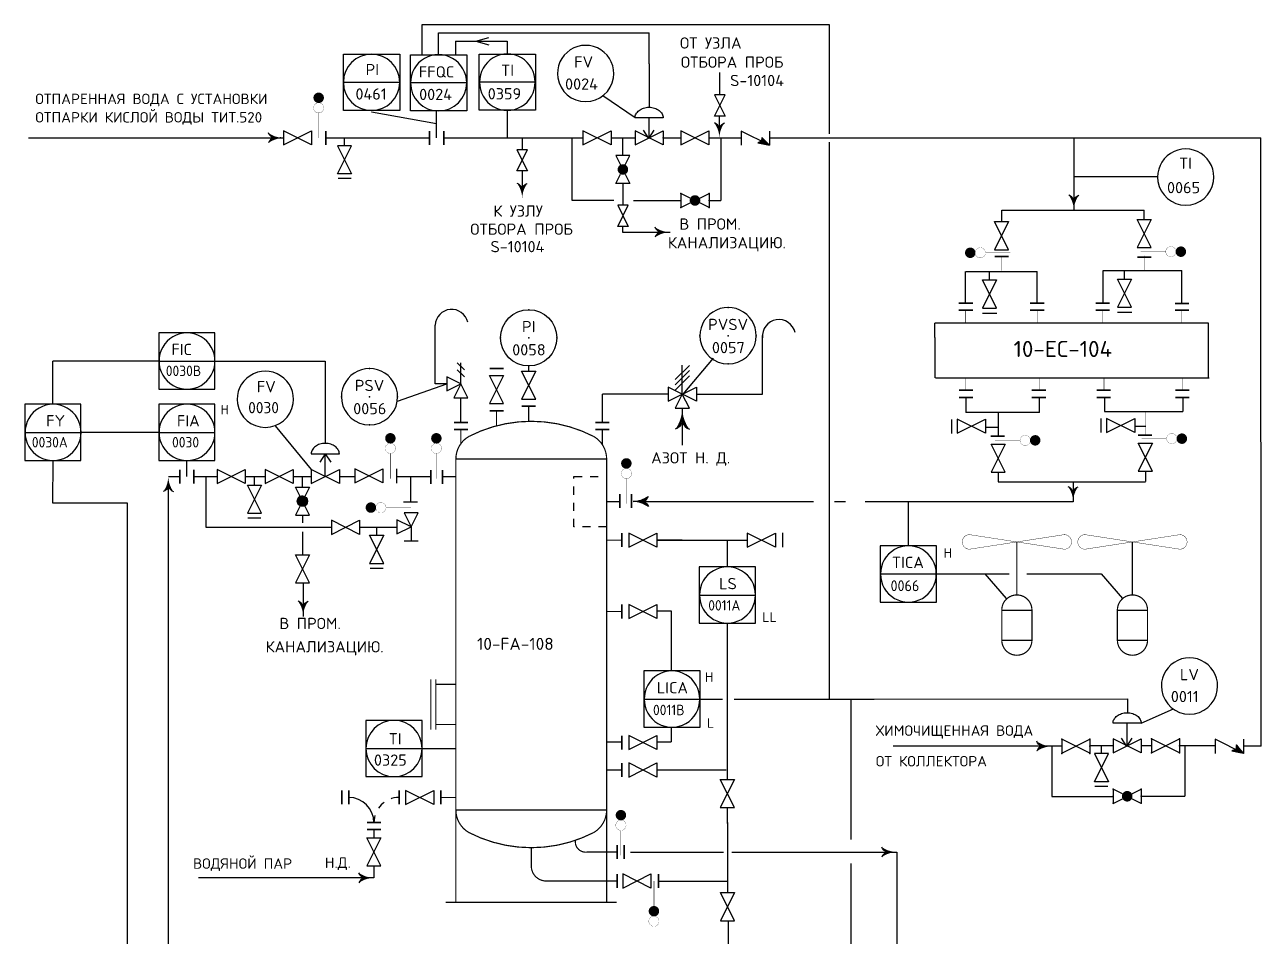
# Model space of a CAD drawing. Extents: x 270 to 589, y 86 to 206.
# Drawn here: x 429.26 to 444.64, y 102.06 to 113.39 of the extents above; entities that cross this region are included whole.
import ezdxf
from ezdxf.enums import TextEntityAlignment as Align

# ---------------------------------------------------------------- set-up
doc = ezdxf.new("R2010")
doc.units = 0
doc.header["$MEASUREMENT"] = 0
for name, pattern in [('DASH', [0.15625, 0.09375, -0.0625]), ('DASHED', [0.1875, 0.125, -0.0625]), ('HIDDEN', [0.125, 0.0625, -0.0625]), ('SDASH', [0.09375, 0.046875, -0.046875])]:
    doc.linetypes.add(name, pattern=pattern)
doc.layers.get('0').update_dxf_attribs({"linetype": 'CONTINUOUS'})
doc.layers.get('DEFPOINTS').update_dxf_attribs({"linetype": 'CONTINUOUS'})
for name, color, linetype in [('IN-ATTRIBS', 7, 'CONTINUOUS'), ('IN-ELECTRICAL', 7, 'HIDDEN'), ('IN-EQUIPMENT', 7, 'CONTINUOUS'), ('IN-INST-TAP', 7, 'CONTINUOUS'), ('IN-INSTRUMENT', 7, 'SDASH'), ('IN-MIN-PROC', 7, 'CONTINUOUS'), ('IN-PNEUMATIC', 7, 'CONTINUOUS')]:
    doc.layers.add(name, color=color, linetype=linetype)
doc.styles.add('ATTRIBS', font='SIMPLEX', dxfattribs={"width": 0.8, "height": 0.125})
doc.styles.add('NARROW', font='simplex', dxfattribs={"width": 0.75, "height": 0.1})
doc.styles.add('S1', font='SIMPLEX.shx')
doc.styles.add('SIMPLEX', font='SIMPLEX')
doc.styles.get("Standard").update_dxf_attribs({"font": 'GOST_B.TTF'})

# ---------------------------------------------------------------- blocks, each defined once
blk = doc.blocks.new('VALVTEXT')
at = {"layer": 'IN-ATTRIBS'}
for p in [(0, 0.0625), (0, 0), (0.25, 0.0625), (0.25, 0), (0, -0.0625), (0.25, -0.0625)]:
    blk.add_point(p, dxfattribs=at)
at = {"layer": 'IN-ATTRIBS', "style": 'S1', "flags": 1}
for tag, p in [('IDNUM', (0.125, 0.5625)), ('DWGNO', (0.125, 0.4375)), ('FILENO', (0.125, 0.3125))]:
    blk.add_attdef(tag, text='', height=0.1, dxfattribs=at).set_placement(p, align=Align.CENTER)
at = {"layer": 'IN-ATTRIBS', "style": 'S1'}
for tag, p in [('MODE', (0.125, 0.078125)), ('SIZE', (0.125, -0.1875))]:
    blk.add_attdef(tag, text='', height=0.1, dxfattribs=at).set_placement(p, align=Align.CENTER)
blk = doc.blocks.new('BUBTEXT')
at = {"layer": 'IN-ATTRIBS'}
for p in [(0, 0.25), (-0.25, 0), (0, 0), (0.25, 0), (0, -0.25)]:
    blk.add_point(p, dxfattribs=at)
at = {"layer": 'IN-ATTRIBS', "flags": 1}
for tag, style, width, p in [('IDNUM', 'ATTRIBS', 0.8, (0.009, 0.584)), ('DWGNO', 'ATTRIBS', 0.8, (0.003, 0.447)), ('FILENO', 'ATTRIBS', 0.8, (-0.003, 0.311)), ('LOC', 'ATTRIBS', 0.8, (-0.08, -0.422)), ('SIG', 'ATTRIBS', 0.8, (-0.087, -0.563)), ('INSTALL', 'ATTRIBS', 0.8, (-0.087, -0.699)), ('SERV', 'ATTRIBS', 0.8, (-0.083, -0.838)), ('DATE', 'ATTRIBS', 0.8, (-0.088, -0.969)), ('DES', 'NARROW', 0.75, (-0.087, -1.102)), ('CSYS', 'NARROW', 0.75, (-0.087, -1.243))]:
    blk.add_attdef(tag, text='', height=0.1, dxfattribs=dict(at, style=style, width=width)).set_placement(p, align=Align.CENTER)
at = {"layer": 'IN-ATTRIBS', "style": 'ATTRIBS', "flags": 1}
blk.add_attdef('SYSCDI', text='', height=0.1, dxfattribs=at).set_placement((-0.312, 0.312), align=Align.RIGHT)
at = {"layer": 'IN-ATTRIBS', "style": 'S1'}
for tag, p in [('XT', (0.324, 0.257)), ('A1', (0.323, 0.115)), ('A2', (0.323, -0.035)), ('A3', (0.323, -0.185)), ('RES', (0.323, -0.342))]:
    blk.add_attdef(tag, p, '', height=0.1, dxfattribs=at)
at = {"layer": 'IN-ATTRIBS', "style": 'ATTRIBS'}
blk.add_attdef('SYSCDV', text='', height=0.1, dxfattribs=at).set_placement((-0.312, 0.141), align=Align.RIGHT)
at = {"layer": 'IN-ATTRIBS', "style": 'S1'}
for tag, p in [('INSTTYPE', (0, 0.05)), ('TAGNUM', (0.002, -0.156)), ('MD', (0.402, -0.565)), ('SZ', (0.402, -0.696))]:
    blk.add_attdef(tag, text='', height=0.1, dxfattribs=at).set_placement(p, align=Align.CENTER)

msp = doc.modelspace()

# ---------------------------------------------------------------- hatches: boundary and pattern name
at = {"linetype": 'CONTINUOUS'}
h = msp.add_hatch(dxfattribs=at)
h.set_pattern_fill('ANSI31', color=2, scale=0.0014, style=0)
h.set_pattern_definition([(45, (-3.30379927, 86.15191996), (-0.00012374368671, 0.00012374368671), [])])
edge = h.paths.add_edge_path()
edge.add_arc((432.713, 107.47), 0.064, 0, 360)
at = {"linetype": 'DASH'}
h = msp.add_hatch(dxfattribs=at)
h.set_pattern_fill('ANSI31', color=2, scale=0.0014, style=0)
h.set_pattern_definition([(135, (906.93063889, 82.88383703), (0.00012374368671, 0.00012374368671), [])])
edge = h.paths.add_edge_path()
edge.add_line((444.273, 104.366), (444.419, 104.334))
edge.add_line((444.416, 104.334), (444.33, 104.438))
edge.add_line((444.33, 104.438), (444.324, 104.381))
edge.add_line((444.324, 104.381), (444.273, 104.366))
at = {"layer": 'IN-MIN-PROC', "linetype": 'CONTINUOUS'}
h = msp.add_hatch(dxfattribs=at)
h.set_pattern_fill('ANSI31', color=2, scale=0.00014, style=0)
h.set_pattern_definition([(135, (925.46412579, -118.622601817), (1.237436867076e-05, 1.237436867076e-05), [])])
h.paths.add_polyline_path([(438.376, 111.926), (438.521, 111.895), (438.427, 111.989), (438.423, 111.944)])

# ---------------------------------------------------------------- linework, layer by layer
at = {"color": 7, "linetype": 'CONTINUOUS'}
for p, q in [((434.197, 113.393), (434.197, 113.021)), ((434.87, 113.188), (435.031, 113.235)), ((434.615, 113.188), (434.615, 113.021)), ((434.87, 113.188), (435.031, 113.142)), ((435.261, 113.188), (435.261, 113.029)), ((435.261, 112.329), (435.261, 111.985)), ((437.021, 111.978), (436.953, 112.083)), ((437.021, 111.978), (437.089, 112.083)), ((443.349, 111.5), (442.308, 111.5)), ((431.625, 109.211), (432.997, 109.211)), ((432.996, 108.057), (432.928, 107.953)), ((432.996, 108.057), (433.064, 107.953)), ((442.967, 104.419), (442.899, 104.524)), ((442.967, 104.419), (443.034, 104.524)), ((434.202, 104.394), (434.621, 104.394))]:
    msp.add_line(p, q, dxfattribs=at)
at = {"color": 5, "linetype": 'CONTINUOUS'}
for p, q in [((437.904, 112.521), (437.904, 112.8)), ((437.899, 112.11), (437.899, 112.258)), ((429.306, 111.985), (432.477, 111.985)), ((433.002, 111.985), (434.213, 111.985)), ((433.002, 111.985), (433.707, 111.985)), ((433.885, 111.985), (434.289, 111.985)), ((434.471, 111.985), (436.202, 111.985)), ((434.563, 111.985), (436.202, 111.985)), ((435.446, 111.985), (435.446, 111.839)), ((436.069, 111.208), (436.069, 111.984)), ((436.552, 111.985), (436.849, 111.985)), ((436.552, 111.985), (436.849, 111.985)), ((436.699, 111.768), (436.699, 111.98)), ((437.199, 111.985), (437.419, 111.985)), ((437.199, 111.985), (437.419, 111.985)), ((437.769, 111.985), (438.171, 111.985)), ((437.915, 111.985), (437.915, 111.208)), ((438.517, 111.985), (444.633, 111.985)), ((444.639, 104.421), (444.633, 111.985)), ((435.446, 111.577), (435.446, 111.355)), ((436.698, 111.418), (436.698, 111.148)), ((436.587, 111.208), (436.069, 111.208)), ((436.83, 111.208), (437.42, 111.208)), ((437.77, 111.208), (437.915, 111.208)), ((436.695, 110.813), (437.286, 110.813)), ((437.612, 108.8), (438.434, 108.8)), ((431.045, 107.775), (431.187, 107.775)), ((431.046, 101.086), (431.046, 107.66)), ((431.362, 107.775), (431.652, 107.775)), ((431.515, 107.141), (431.515, 107.775)), ((432.002, 107.775), (432.249, 107.775)), ((432.599, 107.775), (432.822, 107.775)), ((432.714, 107.645), (432.714, 107.775)), ((433.172, 107.775), (433.364, 107.775)), ((433.883, 107.775), (434.308, 107.775)), ((434.06, 107.462), (434.06, 107.768)), ((433.073, 107.141), (431.515, 107.141)), ((432.714, 107.088), (432.714, 106.803)), ((433.888, 107.141), (433.423, 107.141)), ((437.297, 106.104), (437.297, 105.356)), ((437.297, 104.659), (437.297, 104.476)), ((442.157, 104.421), (440.06, 104.421)), ((442.032, 104.421), (442.032, 103.796)), ((442.795, 104.426), (442.507, 104.426)), ((443.273, 104.426), (443.145, 104.426)), ((444.067, 104.426), (443.623, 104.426)), ((443.686, 104.426), (443.686, 103.801)), ((444.638, 104.421), (444.417, 104.421)), ((437.121, 104.127), (437.981, 104.127)), ((442.032, 103.796), (442.796, 103.796)), ((443.686, 103.796), (443.146, 103.796)), ((437.996, 103.659), (437.996, 103.463)), ((437.998, 103.475), (437.998, 102.744)), ((433.602, 102.785), (431.418, 102.785)), ((437.139, 102.744), (437.613, 102.744)), ((437.58, 102.744), (437.998, 102.744)), ((437.998, 102.744), (437.998, 102.602))]:
    msp.add_line(p, q, dxfattribs=at)
at = {"linetype": 'CONTINUOUS'}
for p, q in [((433.922, 112.677), (433.222, 112.677)), ((434.756, 112.671), (434.056, 112.671)), ((435.611, 112.679), (434.911, 112.679)), ((430.925, 109.211), (431.625, 109.211)), ((429.258, 108.324), (429.958, 108.324)), ((430.925, 108.324), (431.625, 108.324)), ((439.9, 106.564), (440.6, 106.564)), ((437.646, 106.302), (438.346, 106.302)), ((436.959, 105.008), (437.659, 105.008)), ((433.502, 104.394), (434.202, 104.394))]:
    msp.add_line(p, q, dxfattribs=at)
at = {"color": 2}
for p, q in [((437.199, 112.235), (436.849, 112.235)), ((437.024, 111.985), (437.024, 112.235)), ((433.235, 111.889), (433.235, 111.985)), ((436.849, 111.898), (437.199, 112.073)), ((436.849, 112.073), (436.849, 111.898)), ((437.199, 111.898), (436.849, 112.073)), ((437.199, 112.073), (437.199, 111.898)), ((438.521, 111.895), (438.171, 112.07)), ((438.171, 112.07), (438.171, 111.895)), ((438.521, 112.07), (438.521, 111.895)), ((441.259, 110.22), (441.259, 110.326)), ((442.938, 110.231), (442.938, 110.337)), ((434.639, 109.19), (434.727, 109.103)), ((434.639, 109.103), (434.727, 109.015)), ((434.683, 108.928), (434.683, 109.19)), ((437.35, 108.982), (437.525, 109.157)), ((437.35, 108.917), (437.525, 109.092)), ((437.437, 108.8), (437.437, 109.159)), ((434.683, 108.928), (434.508, 109.015)), ((434.508, 109.015), (434.508, 108.84)), ((434.508, 108.84), (434.683, 108.928)), ((434.683, 108.928), (434.596, 108.753)), ((434.771, 108.753), (434.683, 108.928)), ((437.35, 108.851), (437.525, 109.026)), ((434.596, 108.753), (434.771, 108.753)), ((432.822, 108.056), (433.172, 108.056)), ((432.997, 107.775), (432.997, 108.056)), ((433.883, 107.87), (433.883, 107.695)), ((432.115, 107.67), (432.115, 107.775)), ((433.968, 107.462), (434.143, 107.462)), ((433.636, 107.045), (433.636, 107.141)), ((434.063, 107.15), (434.063, 106.975)), ((433.976, 106.975), (434.151, 106.975)), ((443.145, 104.707), (442.795, 104.707)), ((442.97, 104.426), (442.97, 104.707)), ((444.067, 104.508), (444.067, 104.333)), ((444.417, 104.333), (444.067, 104.508)), ((444.417, 104.508), (444.417, 104.333)), ((442.65, 104.33), (442.65, 104.426))]:
    msp.add_line(p, q, dxfattribs=at)
at = {"color": 5}
for p, q in [((442.308, 111.985), (442.308, 111.086)), ((441.41, 111.086), (442.515, 111.086)), ((441.41, 110.946), (441.41, 111.086)), ((442.515, 111.086), (443.182, 111.086)), ((443.182, 110.973), (443.182, 111.086)), ((440.959, 109.931), (440.959, 110.326)), ((440.965, 110.326), (441.851, 110.326)), ((441.851, 109.931), (441.851, 110.326)), ((442.671, 110.337), (443.652, 110.337)), ((442.671, 109.931), (442.671, 110.337)), ((443.652, 109.929), (443.652, 110.337)), ((440.962, 108.76), (440.962, 108.573)), ((441.877, 108.76), (441.877, 108.573)), ((442.687, 108.76), (442.687, 108.585)), ((443.661, 108.76), (443.661, 108.585)), ((442.687, 108.585), (443.661, 108.585)), ((441.881, 108.573), (440.962, 108.573)), ((441.372, 108.277), (441.372, 108.574)), ((441.368, 107.83), (441.368, 107.71)), ((443.199, 107.842), (443.199, 107.714)), ((441.368, 107.71), (442.507, 107.71)), ((442.299, 107.71), (442.299, 107.46)), ((442.507, 107.71), (442.818, 107.71)), ((442.818, 107.71), (443.198, 107.71)), ((439.071, 107.46), (436.971, 107.46)), ((439.468, 107.46), (439.338, 107.46)), ((442.299, 107.46), (439.713, 107.46))]:
    msp.add_line(p, q, dxfattribs=at)
at = {"color": 2, "linetype": 'CONTINUOUS'}
for p, q in [((433.317, 111.48), (433.155, 111.48)), ((442.849, 109.818), (443.03, 109.818)), ((441.17, 109.807), (441.351, 109.807)), ((440.786, 108.486), (440.786, 108.311)), ((442.643, 108.496), (442.643, 108.321)), ((441.21, 108.39), (441.372, 108.39)), ((443.067, 108.4), (443.203, 108.4)), ((432.034, 107.262), (432.195, 107.262)), ((432.714, 107.295), (432.714, 107.199)), ((433.554, 106.636), (433.715, 106.636)), ((442.732, 103.921), (442.57, 103.921))]:
    msp.add_line(p, q, dxfattribs=at)
at = {"color": 6, "linetype": 'CONTINUOUS'}
for p, q in [((443.984, 109.682), (440.578, 109.682)), ((440.578, 109.503), (440.578, 109.682)), ((443.984, 109.503), (443.984, 109.682))]:
    msp.add_line(p, q, dxfattribs=at)
at = {"color": 6}
for p, q in [((434.621, 107.994), (436.496, 107.994)), ((436.496, 103.629), (434.621, 103.629))]:
    msp.add_line(p, q, dxfattribs=at)
at = {"color": 2, "linetype": 'DASH'}
for p, q in [((444.33, 104.438), (444.324, 104.381)), ((444.416, 104.334), (444.33, 104.438)), ((444.324, 104.381), (444.273, 104.366)), ((444.273, 104.366), (444.419, 104.334))]:
    msp.add_line(p, q, dxfattribs=at)
for points in [[(433.222, 112.623), (433.222, 113.027), (433.922, 113.027), (433.922, 112.623)], [(434.056, 112.671), (434.056, 113.021), (434.756, 113.021), (434.756, 112.671)], [(434.911, 112.625), (434.911, 113.029), (435.611, 113.029), (435.611, 112.625)], [(433.922, 112.677), (433.922, 112.327), (433.222, 112.327), (433.222, 112.623)], [(434.056, 112.639), (434.056, 112.693)], [(434.756, 112.617), (434.756, 112.321), (434.056, 112.321), (434.056, 112.671)], [(434.756, 112.671), (434.756, 112.617)], [(435.611, 112.625), (435.611, 112.329), (434.911, 112.329), (434.911, 112.625)], [(431.625, 109.157), (431.625, 109.561), (430.925, 109.561), (430.925, 109.157)], [(430.925, 109.157), (430.925, 108.861), (431.625, 108.861), (431.625, 109.157)], [(429.958, 108.27), (429.958, 108.674), (429.258, 108.674), (429.258, 108.27)], [(431.625, 108.27), (431.625, 108.674), (430.925, 108.674), (430.925, 108.27)], [(429.258, 108.27), (429.258, 107.974), (429.958, 107.974), (429.958, 108.27)], [(430.925, 108.27), (430.925, 107.974), (431.625, 107.974), (431.625, 108.27)], [(440.6, 106.51), (440.6, 106.914), (439.9, 106.914), (439.9, 106.51)], [(438.346, 106.248), (438.346, 106.652), (437.646, 106.652), (437.646, 106.248)], [(439.9, 106.51), (439.9, 106.214), (440.6, 106.214), (440.6, 106.51)], [(437.646, 106.248), (437.646, 105.952), (438.346, 105.952), (438.346, 106.248)], [(437.659, 104.954), (437.659, 105.358), (436.959, 105.358), (436.959, 104.954)], [(436.959, 104.954), (436.959, 104.658), (437.659, 104.658), (437.659, 104.954)], [(434.202, 104.34), (434.202, 104.744), (433.502, 104.744), (433.502, 104.34)], [(433.502, 104.34), (433.502, 104.044), (434.202, 104.044), (434.202, 104.34)]]:
    msp.add_lwpolyline(points)
at = {"color": 2}
for points, const_width in [([(432.947, 112.485, -1), (432.882, 112.485, -1)], 0.065), ([(432.978, 112.36, -1), (432.851, 112.36, -1)], 0.0025), ([(436.699, 111.626, 1), (436.698, 111.561, 1)], 0.0656), ([(437.628, 111.208, -1), (437.562, 111.208, -1)], 0.0656), ([(441.018, 110.525, 1), (441.019, 110.59, 1)], 0.065), ([(441.143, 110.494, 1), (441.144, 110.621, 1)], 0.0025), ([(443.514, 110.635, 1), (443.514, 110.508, 1)], 0.0025), ([(443.639, 110.604, 1), (443.639, 110.539, 1)], 0.065), ([(433.774, 108.251, 1), (433.839, 108.251, 1)], 0.065), ([(434.346, 108.251, 1), (434.411, 108.251, 1)], 0.065), ([(441.702, 108.289, 1), (441.702, 108.161, 1)], 0.0025), ([(441.827, 108.258, 1), (441.827, 108.193, 1)], 0.065), ([(443.526, 108.311, 1), (443.526, 108.183, 1)], 0.0025), ([(443.651, 108.279, 1), (443.651, 108.214, 1)], 0.065), ([(433.743, 108.126, 1), (433.87, 108.126, 1)], 0.0025), ([(434.315, 108.126, 1), (434.442, 108.126, 1)], 0.0025), ([(433.564, 107.422, -1), (433.564, 107.357, -1)], 0.065), ([(433.689, 107.453, -1), (433.689, 107.326, -1)], 0.0025), ([(443.004, 103.8, -1), (442.938, 103.8, -1)], 0.0656), ([(436.641, 103.565, 1), (436.706, 103.565, 1)], 0.065), ([(436.61, 103.44, 1), (436.738, 103.44, 1)], 0.0025), ([(437.052, 102.371, 1), (437.117, 102.371, 1)], 0.065), ([(437.021, 102.246, 1), (437.148, 102.246, 1)], 0.0025)]:
    msp.add_lwpolyline(points, format="xyb", close=True, dxfattribs=dict(at, const_width=const_width))
for points in [[(437.838, 112.258), (437.969, 112.521), (437.838, 112.521), (437.969, 112.258)], [(432.827, 111.898), (432.477, 112.073), (432.477, 111.898), (432.827, 112.073)], [(436.552, 111.898), (436.202, 112.073), (436.202, 111.898), (436.552, 112.073)], [(437.769, 111.898), (437.419, 112.073), (437.419, 111.898), (437.769, 112.073)], [(433.147, 111.539), (433.322, 111.889), (433.147, 111.889), (433.322, 111.539)], [(435.381, 111.577), (435.512, 111.839), (435.381, 111.839), (435.512, 111.577)], [(436.635, 110.886), (436.766, 111.148), (436.635, 111.148), (436.766, 110.886)], [(441.495, 110.596), (441.32, 110.946), (441.495, 110.946), (441.32, 110.596)], [(443.269, 110.623), (443.094, 110.973), (443.269, 110.973), (443.094, 110.623)], [(441.347, 109.87), (441.172, 110.22), (441.347, 110.22), (441.172, 109.87)], [(443.026, 109.881), (442.851, 110.231), (443.026, 110.231), (442.851, 109.881)], [(435.614, 108.737), (435.439, 109.087), (435.614, 109.087), (435.439, 108.737)], [(435.215, 108.682), (435.04, 109.032), (435.215, 109.032), (435.04, 108.682)], [(437.612, 108.713), (437.262, 108.888), (437.262, 108.713), (437.612, 108.888)], [(437.437, 108.8), (437.35, 108.625), (437.525, 108.625)], [(440.858, 108.313), (441.208, 108.488), (441.208, 108.313), (440.858, 108.488)], [(442.714, 108.323), (443.064, 108.498), (443.064, 108.323), (442.714, 108.498)], [(441.454, 107.83), (441.279, 108.18), (441.454, 108.18), (441.279, 107.83)], [(443.284, 107.842), (443.109, 108.192), (443.284, 108.192), (443.109, 107.842)], [(431.652, 107.689), (432.002, 107.864), (432.002, 107.689), (431.652, 107.864)], [(432.249, 107.688), (432.599, 107.863), (432.599, 107.688), (432.249, 107.863)], [(432.822, 107.688), (433.172, 107.863), (433.172, 107.688), (432.822, 107.863)], [(433.364, 107.697), (433.714, 107.872), (433.714, 107.697), (433.364, 107.872)], [(432.203, 107.32), (432.028, 107.67), (432.203, 107.67), (432.028, 107.32)], [(432.8, 107.295), (432.625, 107.645), (432.8, 107.645), (432.625, 107.295)], [(433.073, 107.056), (433.423, 107.231), (433.423, 107.056), (433.073, 107.231)], [(433.888, 107.063), (434.063, 107.15), (434.151, 107.325), (433.976, 107.325), (434.063, 107.15), (433.888, 107.238)], [(436.771, 106.898), (437.121, 107.073), (437.121, 106.898), (436.771, 107.073)], [(438.246, 106.898), (438.596, 107.073), (438.596, 106.898), (438.246, 107.073)], [(433.723, 106.695), (433.548, 107.045), (433.723, 107.045), (433.548, 106.695)], [(432.801, 106.453), (432.626, 106.803), (432.801, 106.803), (432.626, 106.453)], [(436.771, 106.01), (437.121, 106.185), (437.121, 106.01), (436.771, 106.185)], [(436.771, 104.38), (437.121, 104.555), (437.121, 104.38), (436.771, 104.555)], [(442.507, 104.334), (442.157, 104.509), (442.157, 104.334), (442.507, 104.509)], [(443.145, 104.339), (442.795, 104.514), (442.795, 104.339), (443.145, 104.514)], [(443.623, 104.339), (443.273, 104.514), (443.273, 104.339), (443.623, 104.514)], [(442.563, 103.98), (442.738, 104.33), (442.563, 104.33), (442.738, 103.98)], [(436.771, 104.039), (437.121, 104.214), (437.121, 104.039), (436.771, 104.214)], [(438.085, 103.659), (437.91, 104.009), (438.085, 104.009), (437.91, 103.659)], [(433.996, 103.698), (434.346, 103.873), (434.346, 103.698), (433.996, 103.873)], [(433.689, 102.935), (433.514, 103.285), (433.689, 103.285), (433.514, 102.935)], [(436.696, 102.659), (437.046, 102.834), (437.046, 102.659), (436.696, 102.834)], [(438.087, 102.252), (437.912, 102.602), (438.087, 102.602), (437.912, 102.252)]]:
    msp.add_lwpolyline(points, close=True, dxfattribs=at)
for points, const_width in [([(432.914, 112.298), (432.914, 111.985)], 0.005), ([(441.206, 110.557), (441.518, 110.557)], 0.005), ([(443.452, 110.572), (443.139, 110.572)], 0.005), ([(441.64, 108.225), (441.327, 108.225)], 0.005), ([(443.463, 108.247), (443.151, 108.247)], 0.005), ([(433.806, 108.063), (433.806, 107.751)], 0.005), ([(434.379, 108.063), (434.379, 107.751)], 0.005), ([(434.308, 107.681), (434.308, 107.856)], 0.021), ([(433.752, 107.39), (434.064, 107.39)], 0.005), ([(436.674, 103.378), (436.674, 103.065)], 0.005), ([(436.627, 102.834), (436.627, 102.659)], 0.021), ([(437.085, 102.434), (437.085, 102.746)], 0.005)]:
    msp.add_lwpolyline(points, dxfattribs=dict(at, const_width=const_width))
for points in [[(436.849, 112.235, -0.126822), (436.862, 112.284, -0.10607), (436.9, 112.328, -0.085783), (436.955, 112.356, -0.075445), (437.024, 112.367, -0.075445), (437.093, 112.356, -0.085783), (437.148, 112.328, -0.10607), (437.187, 112.284, -0.126822), (437.199, 112.235)], [(433.172, 108.056, 0.126822), (433.159, 108.105, 0.10607), (433.12, 108.149, 0.085783), (433.066, 108.177, 0.075445), (432.997, 108.188, 0.075445), (432.928, 108.177, 0.085783), (432.873, 108.149, 0.10607), (432.834, 108.105, 0.126822), (432.822, 108.056)], [(442.795, 104.707, -0.126822), (442.807, 104.756, -0.10607), (442.846, 104.8, -0.085783), (442.901, 104.828, -0.075445), (442.97, 104.839, -0.075445), (443.039, 104.828, -0.085783), (443.094, 104.8, -0.10607), (443.133, 104.756, -0.126822), (443.145, 104.707)]]:
    msp.add_lwpolyline(points, format="xyb", dxfattribs=at)
at = {"color": 5, "linetype": 'CONTINUOUS'}
for points in [[(437.899, 112.11, 0.206864), (437.836, 112.173)], [(437.899, 112.11, -0.206864), (437.961, 112.173)], [(432.352, 111.985, -0.206864), (432.289, 112.048)], [(432.352, 111.985, 0.206864), (432.289, 111.923)], [(435.446, 111.358, 0.206864), (435.384, 111.42)], [(435.446, 111.358, -0.206864), (435.509, 111.42)], [(431.045, 107.65, -0.206864), (430.982, 107.588)], [(431.045, 107.65, 0.206864), (431.107, 107.588)], [(441.907, 104.421, -0.206864), (441.845, 104.484)], [(441.907, 104.421, 0.206864), (441.845, 104.359)]]:
    msp.add_lwpolyline(points, format="xyb", dxfattribs=at)
at = {"color": 2}
for points in [[(436.728, 111.652), (436.786, 111.768), (436.611, 111.768), (436.669, 111.652)], [(436.728, 111.535), (436.786, 111.418), (436.611, 111.418), (436.669, 111.535)], [(437.537, 111.238), (437.42, 111.296), (437.42, 111.121), (437.537, 111.179)], [(437.654, 111.238), (437.77, 111.296), (437.77, 111.121), (437.654, 111.179)], [(442.912, 103.829), (442.796, 103.887), (442.796, 103.712), (442.912, 103.77)], [(443.03, 103.829), (443.146, 103.887), (443.146, 103.712), (443.03, 103.77)]]:
    msp.add_lwpolyline(points, dxfattribs=at)
at = {"color": 5}
for points in [[(442.308, 111.211, 0.206864), (442.245, 111.274)], [(442.308, 111.211, -0.206864), (442.37, 111.274)], [(437.161, 110.813, -0.206864), (437.098, 110.876)], [(437.161, 110.813, 0.206864), (437.098, 110.751)], [(437.437, 108.45, -0.206864), (437.35, 108.363)], [(437.437, 108.45, 0.206864), (437.525, 108.363)], [(436.828, 107.466, 0.150368), (437.015, 107.529)], [(436.953, 107.466, 0.206864), (437.015, 107.529)], [(442.299, 107.587, 0.206864), (442.236, 107.649)], [(442.299, 107.587, -0.206864), (442.361, 107.649)], [(436.953, 107.466, -0.206864), (437.015, 107.404)], [(432.722, 106.162, 0.206864), (432.659, 106.224)], [(432.722, 106.162, -0.206864), (432.784, 106.224)], [(439.981, 103.106, -0.206864), (439.918, 103.169)], [(439.981, 103.106, 0.206864), (439.918, 103.044)], [(433.477, 102.785, -0.206864), (433.414, 102.848)], [(433.477, 102.785, 0.206864), (433.414, 102.723)]]:
    msp.add_lwpolyline(points, format="xyb", dxfattribs=at)
for points, const_width in [([(441.412, 110.523), (441.412, 110.336)], 0.005), ([(443.186, 110.523), (443.186, 110.336)], 0.005), ([(443.203, 108.289), (443.203, 108.585)], 0.005), ([(436.742, 107.751), (436.742, 107.439)], 0.005), ([(436.496, 102.746), (436.627, 102.746)], 0.015)]:
    msp.add_lwpolyline(points, dxfattribs=dict(at, const_width=const_width))
at = {"color": 6}
for points, const_width in [([(435.04, 108.594), (435.215, 108.594)], 0.021), ([(435.127, 108.407), (435.127, 108.594)], 0.015), ([(435.439, 108.65), (435.614, 108.65)], 0.021), ([(435.527, 108.462), (435.527, 108.65)], 0.015), ([(434.596, 108.36), (434.771, 108.36)], 0.021), ([(434.683, 108.172), (434.683, 108.36)], 0.015), ([(436.356, 108.36), (436.531, 108.36)], 0.021), ([(436.443, 108.172), (436.443, 108.36)], 0.015), ([(434.456, 107.681), (434.456, 107.856)], 0.021), ([(434.621, 107.775), (434.457, 107.775)], 0.015), ([(436.661, 107.56), (436.661, 107.385)], 0.021), ([(436.496, 107.463), (436.661, 107.463)], 0.015), ([(436.684, 107.073), (436.684, 106.898)], 0.021), ([(436.496, 106.985), (436.684, 106.985)], 0.015), ([(436.684, 106.185), (436.684, 106.01)], 0.021), ([(436.496, 106.097), (436.684, 106.097)], 0.015), ([(434.309, 104.63), (434.309, 105.255)], 0.015), ([(434.371, 104.63), (434.371, 105.255)], 0.015), ([(434.621, 105.192), (434.371, 105.192)], 0.015), ([(434.621, 104.692), (434.371, 104.692)], 0.015), ([(436.496, 104.474), (436.684, 104.474)], 0.015), ([(436.684, 104.555), (436.684, 104.38)], 0.021), ([(436.496, 104.127), (436.684, 104.127)], 0.015), ([(436.684, 104.214), (436.684, 104.039)], 0.021), ([(434.434, 103.698), (434.434, 103.873)], 0.021), ([(434.621, 103.785), (434.434, 103.785)], 0.015)]:
    msp.add_lwpolyline(points, dxfattribs=dict(at, const_width=const_width))
at = {"color": 6, "const_width": 0.015}
for points in [[(436.496, 103.928), (436.496, 107.994, 0.267949), (436.335, 108.274, 0.242718), (434.783, 108.274, 0.267949), (434.621, 107.994), (434.621, 103.928)], [(434.621, 103.928), (434.621, 103.629, 0.267949), (434.783, 103.349, 0.242718), (436.335, 103.349, 0.267949), (436.496, 103.629), (436.496, 103.928)]]:
    msp.add_lwpolyline(points, format="xyb", dxfattribs=at)
at = {"color": 5}
for points, const_width in [([(436.709, 107.939, 1), (436.774, 107.939, 1)], 0.065), ([(436.678, 107.814, 1), (436.806, 107.814, 1)], 0.0025)]:
    msp.add_lwpolyline(points, format="xyb", close=True, dxfattribs=dict(at, const_width=const_width))
at = {"color": 6, "const_width": 0.00453}
for points in [[(442.188, 106.872, 1), (442.188, 107.053), (441.01, 106.872, -1), (441.01, 107.053)], [(443.625, 106.872, 1), (443.625, 107.053), (442.447, 106.872, -1), (442.447, 107.053)]]:
    msp.add_lwpolyline(points, format="xyb", close=True, dxfattribs=at)
msp.add_circle((435.527, 109.5), 0.35)
at = {"color": 2, "linetype": 'CONTINUOUS'}
msp.add_circle((432.713, 107.47), 0.064, dxfattribs=at)
for centre, radius, start, end in [((436.235, 112.787), 0.35, 351.1529, 188.8471), ((433.572, 112.677), 0.35, 0, 180), ((434.406, 112.671), 0.35, 359.9439, 180.0561), ((435.261, 112.683), 0.346, 359.282, 180.718), ((433.572, 112.677), 0.35, 180, 360), ((434.406, 112.671), 0.35, 180, 360), ((435.261, 112.675), 0.346, 179.3795, 0.6205), ((436.235, 112.787), 0.35, 188.8471, 351.1529), ((443.699, 111.499), 0.35, 351.1529, 188.8471), ((443.699, 111.499), 0.35, 188.8471, 351.1529), ((438.007, 109.527), 0.35, 351.1529, 188.8471), ((431.277, 109.213), 0.348, 359.6836, 180.3164), ((438.007, 109.527), 0.35, 188.8471, 351.1529), ((431.277, 109.21), 0.348, 179.8186, 0.1814), ((432.251, 108.736), 0.35, 351.1529, 188.8471), ((433.547, 108.768), 0.35, 351.1529, 188.8471), ((429.611, 108.326), 0.348, 359.6836, 180.3164), ((431.277, 108.326), 0.348, 359.6836, 180.3164), ((432.251, 108.736), 0.35, 188.8471, 351.1529), ((433.547, 108.768), 0.35, 188.8471, 351.1529), ((429.611, 108.323), 0.348, 179.8186, 0.1814), ((431.277, 108.323), 0.348, 179.8186, 0.1814), ((440.25, 106.568), 0.346, 359.282, 180.718), ((437.999, 106.304), 0.348, 359.6548, 180.3452), ((440.25, 106.56), 0.346, 179.3795, 0.6205), ((437.999, 106.301), 0.348, 179.787, 0.213), ((443.746, 105.171), 0.35, 351.1529, 188.8471), ((437.309, 105.012), 0.346, 359.282, 180.718), ((443.746, 105.171), 0.35, 188.8471, 351.1529), ((437.309, 105.004), 0.346, 179.3795, 0.6205), ((433.852, 104.394), 0.35, 0, 180), ((433.852, 104.394), 0.35, 180, 0)]:
    msp.add_arc(centre, radius, start, end)
at = {"color": 5, "linetype": 'CONTINUOUS'}
for centre, start, end in [((434.568, 109.649), 12.6151, 177.6698), ((438.639, 109.522), 12.5512, 185.8959)]:
    msp.add_arc(centre, 0.205, start, end, dxfattribs=at)
at = {"color": 5}
msp.add_arc((436.82, 107.13), 0.336, 54.4623, 88.6678, dxfattribs=at)
at = {"color": 5, "linetype": 'CONTINUOUS'}
msp.add_point((432.441, 111.985), dxfattribs=at)
for p in [(436.849, 111.985), (437.199, 111.985)]:
    msp.add_point(p)
for points in [[(437.857, 112.139), (437.852, 112.165), (437.836, 112.173)], [(437.875, 112.103), (437.867, 112.154), (437.857, 112.139), (437.852, 112.165)], [(437.887, 112.065), (437.88, 112.141), (437.875, 112.103), (437.867, 112.154)], [(437.895, 112.025), (437.891, 112.127), (437.887, 112.065), (437.88, 112.141)], [(437.899, 111.985), (437.899, 112.11), (437.895, 112.025), (437.891, 112.127)], [(437.899, 111.985), (437.899, 112.11), (437.902, 112.025), (437.907, 112.127)], [(437.902, 112.025), (437.907, 112.127), (437.91, 112.065), (437.917, 112.141)], [(437.91, 112.065), (437.917, 112.141), (437.923, 112.103), (437.93, 112.154)], [(437.923, 112.103), (437.93, 112.154), (437.94, 112.139), (437.945, 112.165)], [(437.94, 112.139), (437.945, 112.165), (437.961, 112.173)], [(432.323, 112.027), (432.297, 112.032), (432.289, 112.048)], [(432.36, 112.009), (432.308, 112.017), (432.323, 112.027), (432.297, 112.032)], [(432.398, 111.997), (432.321, 112.004), (432.36, 112.009), (432.308, 112.017)], [(432.398, 111.974), (432.321, 111.967), (432.36, 111.961), (432.308, 111.954)], [(432.437, 111.989), (432.336, 111.993), (432.398, 111.997), (432.321, 112.004)], [(432.437, 111.982), (432.336, 111.977), (432.398, 111.974), (432.321, 111.967)], [(432.477, 111.985), (432.352, 111.985), (432.437, 111.989), (432.336, 111.993)], [(432.477, 111.985), (432.352, 111.985), (432.437, 111.982), (432.336, 111.977)], [(432.323, 111.944), (432.297, 111.939), (432.289, 111.923)], [(432.36, 111.961), (432.308, 111.954), (432.323, 111.944), (432.297, 111.939)], [(435.405, 111.386), (435.4, 111.412), (435.384, 111.42)], [(435.422, 111.35), (435.415, 111.402), (435.405, 111.386), (435.4, 111.412)], [(435.435, 111.312), (435.428, 111.389), (435.422, 111.35), (435.415, 111.402)], [(435.443, 111.273), (435.438, 111.374), (435.435, 111.312), (435.428, 111.389)], [(435.446, 111.233), (435.446, 111.358), (435.443, 111.273), (435.438, 111.374)], [(435.446, 111.233), (435.446, 111.358), (435.45, 111.273), (435.454, 111.374)], [(435.45, 111.273), (435.454, 111.374), (435.458, 111.312), (435.465, 111.389)], [(435.458, 111.312), (435.465, 111.389), (435.47, 111.35), (435.478, 111.402)], [(435.47, 111.35), (435.478, 111.402), (435.488, 111.386), (435.493, 111.412)], [(435.488, 111.386), (435.493, 111.412), (435.509, 111.42)], [(431.033, 107.696), (431.026, 107.619), (431.021, 107.658), (431.013, 107.606)], [(431.041, 107.735), (431.037, 107.634), (431.033, 107.696), (431.026, 107.619)], [(431.045, 107.775), (431.045, 107.65), (431.041, 107.735), (431.037, 107.634)], [(431.045, 107.775), (431.045, 107.65), (431.048, 107.735), (431.053, 107.634)], [(431.048, 107.735), (431.053, 107.634), (431.056, 107.696), (431.063, 107.619)], [(431.056, 107.696), (431.063, 107.619), (431.069, 107.658), (431.076, 107.606)], [(431.003, 107.622), (430.998, 107.596), (430.982, 107.588)], [(431.021, 107.658), (431.013, 107.606), (431.003, 107.622), (430.998, 107.596)], [(431.069, 107.658), (431.076, 107.606), (431.086, 107.622), (431.091, 107.596)], [(431.086, 107.622), (431.091, 107.596), (431.107, 107.588)], [(441.879, 104.463), (441.853, 104.468), (441.845, 104.484)], [(441.915, 104.445), (441.864, 104.453), (441.879, 104.463), (441.853, 104.468)], [(441.953, 104.433), (441.876, 104.44), (441.915, 104.445), (441.864, 104.453)], [(441.993, 104.425), (441.891, 104.429), (441.953, 104.433), (441.876, 104.44)], [(441.879, 104.38), (441.853, 104.375), (441.845, 104.359)], [(441.915, 104.397), (441.864, 104.39), (441.879, 104.38), (441.853, 104.375)], [(441.953, 104.41), (441.876, 104.403), (441.915, 104.397), (441.864, 104.39)], [(441.993, 104.418), (441.891, 104.413), (441.953, 104.41), (441.876, 104.403)], [(442.032, 104.421), (441.907, 104.421), (441.993, 104.425), (441.891, 104.429)], [(442.032, 104.421), (441.907, 104.421), (441.993, 104.418), (441.891, 104.413)]]:
    msp.add_solid(points, dxfattribs=at)
at = {"color": 5}
for points in [[(442.266, 111.24), (442.261, 111.266), (442.245, 111.274)], [(442.283, 111.203), (442.276, 111.255), (442.266, 111.24), (442.261, 111.266)], [(442.296, 111.165), (442.289, 111.242), (442.283, 111.203), (442.276, 111.255)], [(442.304, 111.126), (442.299, 111.227), (442.296, 111.165), (442.289, 111.242)], [(442.308, 111.086), (442.308, 111.211), (442.304, 111.126), (442.299, 111.227)], [(442.308, 111.086), (442.308, 111.211), (442.311, 111.126), (442.316, 111.227)], [(442.311, 111.126), (442.316, 111.227), (442.319, 111.165), (442.326, 111.242)], [(442.319, 111.165), (442.326, 111.242), (442.332, 111.203), (442.339, 111.255)], [(442.332, 111.203), (442.339, 111.255), (442.349, 111.24), (442.354, 111.266)], [(442.349, 111.24), (442.354, 111.266), (442.37, 111.274)], [(437.132, 110.854), (437.106, 110.859), (437.098, 110.876)], [(437.132, 110.772), (437.106, 110.767), (437.098, 110.751)], [(437.168, 110.837), (437.117, 110.845), (437.132, 110.854), (437.106, 110.859)], [(437.168, 110.789), (437.117, 110.782), (437.132, 110.772), (437.106, 110.767)], [(437.206, 110.825), (437.129, 110.832), (437.168, 110.837), (437.117, 110.845)], [(437.206, 110.802), (437.129, 110.795), (437.168, 110.789), (437.117, 110.782)], [(437.246, 110.817), (437.144, 110.821), (437.206, 110.825), (437.129, 110.832)], [(437.246, 110.81), (437.144, 110.805), (437.206, 110.802), (437.129, 110.795)], [(437.286, 110.813), (437.161, 110.813), (437.246, 110.817), (437.144, 110.821)], [(437.286, 110.813), (437.161, 110.813), (437.246, 110.81), (437.144, 110.805)], [(437.437, 108.625), (437.437, 108.45), (437.433, 108.569), (437.426, 108.428)], [(437.437, 108.625), (437.437, 108.45), (437.442, 108.569), (437.448, 108.428)], [(437.404, 108.461), (437.393, 108.389), (437.38, 108.41), (437.373, 108.374)], [(437.421, 108.514), (437.411, 108.407), (437.404, 108.461), (437.393, 108.389)], [(437.433, 108.569), (437.426, 108.428), (437.421, 108.514), (437.411, 108.407)], [(437.442, 108.569), (437.448, 108.428), (437.453, 108.514), (437.463, 108.407)], [(437.453, 108.514), (437.463, 108.407), (437.471, 108.461), (437.481, 108.389)], [(437.471, 108.461), (437.481, 108.389), (437.495, 108.41), (437.502, 108.374)], [(437.38, 108.41), (437.373, 108.374), (437.35, 108.363)], [(437.495, 108.41), (437.502, 108.374), (437.525, 108.363)], [(436.945, 107.49), (436.997, 107.498), (436.982, 107.507), (437.007, 107.512)], [(436.982, 107.507), (437.007, 107.512), (437.015, 107.529)], [(442.257, 107.616), (442.252, 107.641), (442.236, 107.649)], [(442.275, 107.579), (442.267, 107.631), (442.257, 107.616), (442.252, 107.641)], [(442.287, 107.542), (442.28, 107.619), (442.275, 107.58), (442.267, 107.632)], [(442.295, 107.503), (442.291, 107.604), (442.287, 107.542), (442.28, 107.619)], [(442.299, 107.463), (442.299, 107.588), (442.295, 107.503), (442.291, 107.604)], [(442.299, 107.463), (442.299, 107.588), (442.302, 107.503), (442.307, 107.604)], [(442.302, 107.503), (442.307, 107.604), (442.31, 107.542), (442.317, 107.619)], [(442.31, 107.542), (442.317, 107.619), (442.323, 107.58), (442.33, 107.632)], [(442.323, 107.579), (442.33, 107.631), (442.34, 107.616), (442.345, 107.641)], [(442.34, 107.616), (442.345, 107.641), (442.361, 107.649)], [(436.828, 107.466), (436.953, 107.466), (436.868, 107.469), (436.969, 107.474)], [(436.828, 107.466), (436.953, 107.466), (436.868, 107.463), (436.969, 107.458)], [(436.868, 107.469), (436.969, 107.474), (436.907, 107.477), (436.984, 107.485)], [(436.868, 107.463), (436.969, 107.458), (436.907, 107.455), (436.984, 107.447)], [(436.907, 107.477), (436.984, 107.485), (436.945, 107.49), (436.997, 107.498)], [(436.907, 107.455), (436.984, 107.447), (436.945, 107.442), (436.997, 107.435)], [(436.945, 107.442), (436.997, 107.435), (436.982, 107.425), (437.007, 107.42)], [(436.982, 107.425), (437.007, 107.42), (437.015, 107.404)], [(432.68, 106.19), (432.675, 106.216), (432.659, 106.224)], [(432.698, 106.154), (432.69, 106.206), (432.68, 106.19), (432.675, 106.216)], [(432.71, 106.116), (432.703, 106.193), (432.698, 106.154), (432.69, 106.206)], [(432.718, 106.077), (432.714, 106.178), (432.71, 106.116), (432.703, 106.193)], [(432.722, 106.037), (432.722, 106.162), (432.718, 106.077), (432.714, 106.178)], [(432.722, 106.037), (432.722, 106.162), (432.725, 106.077), (432.73, 106.178)], [(432.725, 106.077), (432.73, 106.178), (432.733, 106.116), (432.74, 106.193)], [(432.733, 106.116), (432.74, 106.193), (432.746, 106.154), (432.753, 106.206)], [(432.746, 106.154), (432.753, 106.206), (432.763, 106.19), (432.768, 106.216)], [(432.763, 106.19), (432.768, 106.216), (432.784, 106.224)], [(439.952, 103.148), (439.926, 103.153), (439.918, 103.169)], [(439.952, 103.065), (439.926, 103.06), (439.918, 103.044)], [(439.988, 103.13), (439.937, 103.138), (439.952, 103.148), (439.926, 103.153)], [(439.988, 103.082), (439.937, 103.075), (439.952, 103.065), (439.926, 103.06)], [(440.026, 103.118), (439.95, 103.125), (439.988, 103.13), (439.937, 103.138)], [(440.026, 103.095), (439.95, 103.088), (439.988, 103.082), (439.937, 103.075)], [(440.066, 103.11), (439.964, 103.114), (440.026, 103.118), (439.95, 103.125)], [(440.066, 103.103), (439.964, 103.098), (440.026, 103.095), (439.95, 103.088)], [(440.106, 103.106), (439.981, 103.106), (440.066, 103.11), (439.964, 103.114)], [(440.106, 103.106), (439.981, 103.106), (440.066, 103.103), (439.964, 103.098)], [(433.448, 102.827), (433.422, 102.832), (433.414, 102.848)], [(433.448, 102.744), (433.422, 102.739), (433.414, 102.723)], [(433.484, 102.809), (433.433, 102.817), (433.448, 102.827), (433.422, 102.832)], [(433.484, 102.761), (433.433, 102.754), (433.448, 102.744), (433.422, 102.739)], [(433.522, 102.797), (433.446, 102.804), (433.484, 102.809), (433.433, 102.817)], [(433.522, 102.774), (433.446, 102.767), (433.484, 102.761), (433.433, 102.754)], [(433.562, 102.789), (433.46, 102.793), (433.522, 102.797), (433.446, 102.804)], [(433.562, 102.782), (433.46, 102.777), (433.522, 102.774), (433.446, 102.767)], [(433.602, 102.785), (433.477, 102.785), (433.562, 102.789), (433.46, 102.793)], [(433.602, 102.785), (433.477, 102.785), (433.562, 102.782), (433.46, 102.777)]]:
    msp.add_solid(points, dxfattribs=at)
at = {"layer": 'DEFPOINTS', "color": 7, "linetype": 'BYBLOCK'}
msp.add_point((433.57, 103.598), dxfattribs=at)
at = {"layer": 'IN-ELECTRICAL', "color": 5, "linetype": 'DASH'}
for p, q in [((436.09, 107.15), (436.09, 107.775)), ((436.09, 107.775), (436.496, 107.775)), ((436.496, 107.15), (436.09, 107.15))]:
    msp.add_line(p, q, dxfattribs=at)
at = {"layer": 'IN-EQUIPMENT', "color": 6, "linetype": 'CONTINUOUS'}
for p, q in [((440.578, 109.503), (440.578, 109.003)), ((443.984, 109.003), (443.984, 109.503)), ((440.586, 109.003), (443.992, 109.003))]:
    msp.add_line(p, q, dxfattribs=at)
at = {"layer": 'IN-EQUIPMENT', "color": 6}
for p, q in [((441.411, 106.116), (441.786, 106.116)), ((442.849, 106.116), (443.224, 106.116)), ((441.411, 105.741), (441.786, 105.741)), ((442.849, 105.741), (443.224, 105.741))]:
    msp.add_line(p, q, dxfattribs=at)
at = {"layer": 'IN-EQUIPMENT', "color": 2, "const_width": 0.021}
for points in [[(433.002, 112.073), (433.002, 111.898)], [(434.294, 112.073), (434.294, 111.898)], [(434.472, 112.073), (434.472, 111.898)], [(441.323, 110.51), (441.498, 110.51)], [(443.098, 110.504), (443.273, 110.504)], [(435.04, 109.119), (435.215, 109.119)], [(434.596, 108.447), (434.771, 108.447)], [(436.356, 108.447), (436.531, 108.447)], [(441.273, 108.277), (441.448, 108.277)], [(443.104, 108.289), (443.279, 108.289)], [(431.187, 107.863), (431.187, 107.688)], [(431.362, 107.863), (431.362, 107.688)], [(433.202, 103.873), (433.202, 103.698)], [(433.289, 103.873), (433.289, 103.698)], [(433.914, 103.698), (433.914, 103.873)], [(433.689, 103.473), (433.514, 103.473)], [(433.689, 103.385), (433.514, 103.385)], [(436.627, 103.019), (436.627, 103.194)], [(436.716, 103.194), (436.716, 103.019)], [(437.141, 102.834), (437.141, 102.659)]]:
    msp.add_lwpolyline(points, dxfattribs=at)
at = {"layer": 'IN-EQUIPMENT', "color": 6, "linetype": 'CONTINUOUS'}
for points, const_width in [([(440.876, 109.931), (441.051, 109.931)], 0.021), ([(441.764, 109.931), (441.939, 109.931)], 0.021), ([(442.579, 109.931), (442.754, 109.931)], 0.021), ([(443.565, 109.928), (443.74, 109.928)], 0.021), ([(440.878, 108.76), (441.053, 108.76)], 0.021), ([(441.784, 108.76), (441.959, 108.76)], 0.021), ([(442.592, 108.76), (442.767, 108.76)], 0.021), ([(443.57, 108.76), (443.745, 108.76)], 0.021), ([(441.599, 106.963), (441.599, 106.304)], 0.015), ([(443.036, 106.963), (443.036, 106.304)], 0.015)]:
    msp.add_lwpolyline(points, dxfattribs=dict(at, const_width=const_width))
at = {"layer": 'IN-EQUIPMENT', "color": 6}
for points, const_width in [([(440.876, 109.844), (441.051, 109.844)], 0.021), ([(441.764, 109.844), (441.939, 109.844)], 0.021), ([(442.579, 109.844), (442.754, 109.844)], 0.021), ([(443.565, 109.844), (443.74, 109.844)], 0.021), ([(440.878, 108.848), (441.053, 108.848)], 0.021), ([(441.784, 108.848), (441.959, 108.848)], 0.021), ([(442.592, 108.848), (442.767, 108.848)], 0.021), ([(443.57, 108.848), (443.745, 108.848)], 0.021), ([(434.621, 103.629), (434.621, 102.48)], 0.015), ([(436.496, 103.629), (436.496, 102.48)], 0.015), ([(434.496, 102.48), (436.621, 102.48)], 0.015)]:
    msp.add_lwpolyline(points, dxfattribs=dict(at, const_width=const_width))
at = {"layer": 'IN-EQUIPMENT', "color": 5}
for points, const_width in [([(436.807, 107.56), (436.807, 107.385)], 0.021), ([(436.496, 103.106), (436.627, 103.106)], 0.015)]:
    msp.add_lwpolyline(points, dxfattribs=dict(at, const_width=const_width))
at = {"layer": 'IN-EQUIPMENT', "color": 6, "const_width": 0.015}
for points in [[(441.411, 105.741), (441.411, 106.116, -1), (441.786, 106.116), (441.786, 105.741, -1)], [(442.849, 105.741), (442.849, 106.116, -1), (443.224, 106.116), (443.224, 105.741, -1)]]:
    msp.add_lwpolyline(points, format="xyb", close=True, dxfattribs=at)
at = {"layer": 'IN-EQUIPMENT', "color": 6, "linetype": 'HIDDEN', "const_width": 0.015}
for points in [[(436.496, 103.106), (436.246, 103.106, -0.508739), (436.11, 103.258)], [(436.496, 102.746), (435.746, 102.746, -0.414214), (435.559, 102.934), (435.559, 103.16)]]:
    msp.add_lwpolyline(points, format="xyb", dxfattribs=at)
at = {"layer": 'IN-INST-TAP', "color": 7}
for p, q in [((434.382, 111.985), (434.38, 112.322)), ((435.527, 109.087), (435.527, 109.15)), ((431.275, 107.775), (431.275, 107.974)), ((437.434, 106.985), (437.121, 106.985))]:
    msp.add_line(p, q, dxfattribs=at)
at = {"layer": 'IN-MIN-PROC', "color": 7, "linetype": 'CONTINUOUS'}
for p, q in [((439.269, 113.393), (434.197, 113.393)), ((439.269, 112.037), (439.269, 113.393)), ((434.406, 113.021), (434.406, 113.291)), ((434.406, 113.291), (437.024, 113.291)), ((437.024, 112.909), (437.024, 113.291)), ((434.615, 113.188), (435.261, 113.188)), ((436.849, 112.235), (436.447, 112.509)), ((433.572, 112.312), (434.382, 112.164)), ((439.269, 107.24), (439.269, 111.934)), ((429.608, 108.674), (429.608, 109.211)), ((430.537, 109.211), (429.608, 109.211)), ((430.925, 109.211), (430.537, 109.211)), ((437.82, 109.248), (437.445, 108.8)), ((433.893, 108.714), (434.508, 108.928)), ((430.925, 108.324), (429.958, 108.324)), ((432.372, 108.407), (432.822, 107.863)), ((429.608, 107.445), (429.611, 107.975)), ((430.537, 107.445), (429.608, 107.445)), ((430.537, 100.302), (430.537, 107.445)), ((439.338, 107.46), (439.331, 107.46)), ((440.25, 106.914), (440.25, 107.463)), ((439.269, 105.008), (439.269, 107.24)), ((439.969, 106.564), (441.504, 106.564)), ((441.199, 106.564), (441.465, 106.258)), ((441.722, 106.564), (442.647, 106.564)), ((442.647, 106.564), (442.913, 106.258)), ((437.659, 105.008), (437.938, 105.008)), ((438.084, 105.008), (439.822, 105.008)), ((439.537, 103.264), (439.537, 105.008)), ((439.822, 105.008), (442.973, 105.013)), ((443.145, 104.707), (443.545, 104.887)), ((439.537, 102.275), (439.537, 102.965)), ((439.537, 101.818), (439.537, 102.275))]:
    msp.add_line(p, q, dxfattribs=at)
at = {"layer": 'IN-MIN-PROC', "color": 2, "linetype": 'CONTINUOUS'}
for p, q in [((438.427, 111.989), (438.423, 111.944)), ((438.521, 111.895), (438.427, 111.989)), ((438.423, 111.944), (438.376, 111.926)), ((438.376, 111.926), (438.521, 111.895)), ((438.682, 107.075), (438.682, 106.897))]:
    msp.add_line(p, q, dxfattribs=at)
at = {"layer": 'IN-MIN-PROC', "color": 5, "linetype": 'CONTINUOUS'}
for p, q in [((436.695, 110.886), (436.695, 110.813)), ((437.437, 108.625), (437.437, 108.164)), ((437.121, 106.985), (438.246, 106.985)), ((437.996, 106.985), (437.996, 106.652)), ((432.722, 106.453), (432.722, 106.037)), ((437.121, 106.104), (437.297, 106.104)), ((437.996, 105.952), (437.996, 105.34)), ((437.996, 105.34), (437.996, 104.009)), ((437.121, 104.476), (437.297, 104.476)), ((438.006, 102.252), (438.006, 101.836))]:
    msp.add_line(p, q, dxfattribs=at)
at = {"layer": 'IN-MIN-PROC', "color": 5}
for p, q in [((434.364, 108.928), (434.364, 109.657)), ((438.434, 108.8), (438.434, 109.53)), ((434.508, 108.928), (434.364, 108.928)), ((434.683, 108.447), (434.683, 108.753)), ((437.262, 108.801), (436.443, 108.801)), ((436.443, 108.447), (436.443, 108.801)), ((433.602, 103.385), (433.602, 103.285)), ((436.795, 103.106), (437.949, 103.106)), ((438.052, 103.106), (440.106, 103.106)), ((440.106, 103.107), (440.106, 100.54)), ((433.602, 102.935), (433.602, 102.785))]:
    msp.add_line(p, q, dxfattribs=at)
at = {"layer": 'IN-MIN-PROC', "color": 6, "const_width": 0.005}
for points in [[(440.962, 109.844), (440.962, 109.681)], [(441.851, 109.844), (441.851, 109.681)], [(442.668, 109.844), (442.668, 109.681)], [(443.652, 109.844), (443.652, 109.681)], [(440.965, 108.848), (440.965, 109.003)], [(441.881, 108.848), (441.881, 109.003)], [(442.682, 108.848), (442.682, 109.003)], [(443.659, 108.848), (443.659, 109.003)]]:
    msp.add_lwpolyline(points, dxfattribs=at)
at = {"layer": 'IN-MIN-PROC', "color": 7, "const_width": 0.005}
msp.add_lwpolyline([(442.796, 103.796), (442.749, 103.796)], dxfattribs=at)
at = {"layer": 'IN-MIN-PROC', "color": 5}
msp.add_arc((433.289, 103.473), 0.312, 0, 90, dxfattribs=at)
at = {"layer": 'IN-MIN-PROC', "color": 5, "linetype": 'DASH'}
msp.add_arc((433.914, 103.473), 0.312, 90, 180, dxfattribs=at)
at = {"layer": 'IN-PNEUMATIC', "color": 7}
for p, q in [((437.024, 112.909), (437.024, 112.36)), ((432.997, 109.211), (432.997, 108.188)), ((442.973, 105.013), (442.973, 104.839))]:
    msp.add_line(p, q, dxfattribs=at)

# ---------------------------------------------------------------- block references
at = {"layer": 'IN-INSTRUMENT', "color": 7, "xscale": 1.4, "yscale": 1.4, "zscale": 1.4}
for p, values in [((435.527, 109.5), {'INSTTYPE': 'PI', 'TAGNUM': '0058'}), ((438.007, 109.527), {'INSTTYPE': 'PVSV', 'TAGNUM': '0057'}), ((433.547, 108.768), {'INSTTYPE': 'PSV', 'TAGNUM': '0056'})]:
    msp.add_blockref('BUBTEXT', p, dxfattribs=at).add_auto_attribs(values)
at = {"layer": 'IN-MIN-PROC', "color": 7, "xscale": -1.4, "yscale": 1.4, "zscale": 1.4}
msp.add_blockref('VALVTEXT', (437.77, 111.208), dxfattribs=at)
at = {"layer": 'IN-MIN-PROC', "color": 7, "linetype": 'DASHED', "xscale": -1.4, "yscale": 1.4, "zscale": 1.4}
msp.add_blockref('VALVTEXT', (437.77, 111.208), dxfattribs=at)
at = {"layer": 'IN-MIN-PROC', "color": 2, "xscale": -1.4, "yscale": 1.4, "zscale": 1.4}
for p in [(442.507, 104.421), (443.623, 104.426), (443.146, 103.8)]:
    msp.add_blockref('VALVTEXT', p, dxfattribs=at)
at = {"layer": 'IN-MIN-PROC', "color": 2, "linetype": 'DASHED', "xscale": -1.4, "yscale": 1.4, "zscale": 1.4}
msp.add_blockref('VALVTEXT', (443.146, 103.8), dxfattribs=at)

# ---------------------------------------------------------------- texts
at = {"color": 1, "linetype": 'CONTINUOUS', "style": 'SIMPLEX'}
for s, height, p in [('ОТ УЗЛА', 0.14, (437.409, 113.096)), ('ОТБОРА ПРОБ', 0.14, (437.419, 112.858)), ('S-10104', 0.14, (438.032, 112.63)), ('ОТПАРЕННАЯ ВОДА С УСТАНОВКИ', 0.13, (429.39, 112.406)), ('ОТПАРКИ КИСЛОЙ ВОДЫ ТИТ.520', 0.13, (429.39, 112.177)), ('К УЗЛУ', 0.14, (435.086, 111.007)), ('ОТБОРА ПРОБ', 0.14, (434.8, 110.781)), ('В ПРОМ.', 0.14, (437.401, 110.845)), ('КАНАЛИЗАЦИЮ.', 0.14, (437.257, 110.613)), ('S-10104', 0.14, (435.052, 110.564)), ('АЗОТ Н. Д.', 0.14, (437.05, 107.938)), ('В ПРОМ.', 0.14, (432.426, 105.879)), ('КАНАЛИЗАЦИЮ.', 0.14, (432.254, 105.589)), ('ХИМОЧИЩЕННАЯ ВОДА', 0.13, (439.844, 104.551)), ('ОТ КОЛЛЕКТОРА', 0.13, (439.844, 104.171)), ('ВОДЯНОЙ ПАР', 0.13, (431.352, 102.898)), ('Н.Д.', 0.13, (432.991, 102.909))]:
    msp.add_text(s, height=height, dxfattribs=at).set_placement(p)
at = {"color": 7, "linetype": 'CONTINUOUS'}
for s, style, p in [('FV', 'SIMPLEX', (436.092, 112.86)), ('0024', 'SIMPLEX', (435.979, 112.586)), ('TI', 'S1', (443.615, 111.601)), ('0065', 'S1', (443.466, 111.298)), ('LV', 'SIMPLEX', (443.627, 105.243)), ('0011', 'SIMPLEX', (443.514, 104.97))]:
    msp.add_text(s, height=0.14, dxfattribs=dict(at, style=style)).set_placement(p)
at = {"color": 4, "linetype": 'CONTINUOUS', "style": 'S1'}
for s, height, p in [('10-ЕС-104', 0.2, (441.557, 109.262)), ('10-FA-108', 0.15, (434.884, 105.62))]:
    msp.add_text(s, height=height, dxfattribs=at).set_placement(p)
at = {"color": 7, "linetype": 'DASH', "style": 'S1'}
msp.add_text('FV', height=0.14, dxfattribs=at).set_placement((432.145, 108.823))
at = {"color": 7, "linetype": 'DASH', "style": 'S1', "width": 0.95}
msp.add_text('0030', height=0.14, dxfattribs=at).set_placement((432.038, 108.562))
at = {"layer": 'IN-MIN-PROC', "color": 7, "linetype": 'CONTINUOUS', "style": 'SIMPLEX'}
for s, height, p in [('PI', 0.14, (433.498, 112.766)), ('TI', 0.14, (435.183, 112.757)), ('FFQC', 0.14, (434.16, 112.737)), ('0461', 0.14, (433.372, 112.462)), ('0024', 0.14, (434.164, 112.457)), ('0359', 0.14, (435.017, 112.465)), ('FIC', 0.14, (431.082, 109.286)), ('FY', 0.14, (429.525, 108.399)), ('FIA', 0.14, (431.152, 108.399)), ('TICA', 0.14, (440.044, 106.638)), ('H', 0.12, (440.686, 106.765)), ('LS', 0.14, (437.895, 106.374)), ('LL', 0.12, (438.432, 105.967)), ('LICA', 0.14, (437.12, 105.08)), ('H', 0.12, (437.717, 105.222)), ('L', 0.12, (437.744, 104.651)), ('TI', 0.14, (433.784, 104.445)), ('0325', 0.14, (433.602, 104.18))]:
    msp.add_text(s, height=height, dxfattribs=at).set_placement(p)
at = {"layer": 'IN-MIN-PROC', "color": 7, "linetype": 'CONTINUOUS', "style": 'SIMPLEX', "width": 0.9}
for s, height, p in [('0030B', 0.13, (431.013, 109.024)), ('0030A', 0.13, (429.347, 108.137)), ('0030', 0.13, (431.091, 108.137)), ('0066', 0.135, (440.028, 106.35)), ('0011A', 0.13, (437.76, 106.109)), ('0011B', 0.13, (437.073, 104.808))]:
    msp.add_text(s, height=height, dxfattribs=at).set_placement(p)
at = {"layer": 'IN-MIN-PROC', "color": 7, "linetype": 'CONTINUOUS'}
msp.add_text('H', height=0.12, dxfattribs=at).set_placement((431.697, 108.547))

doc.saveas('drawing.dxf')
